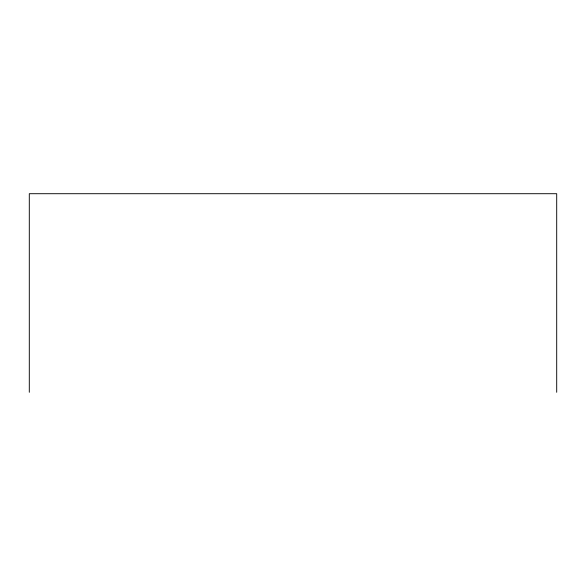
<?xml version="1.0" encoding="UTF-8"?>
<svg xmlns="http://www.w3.org/2000/svg" width="586" height="586" viewBox="0 0 586 586"><rect width="100%" height="100%" fill="white"/><g stroke="black" fill="none" stroke-linecap="round" stroke-linejoin="round"><path stroke-width="0.88" d="M556.7 392.29L556.7 193.71L29.3 193.71L29.3 392.29"/></g></svg>
